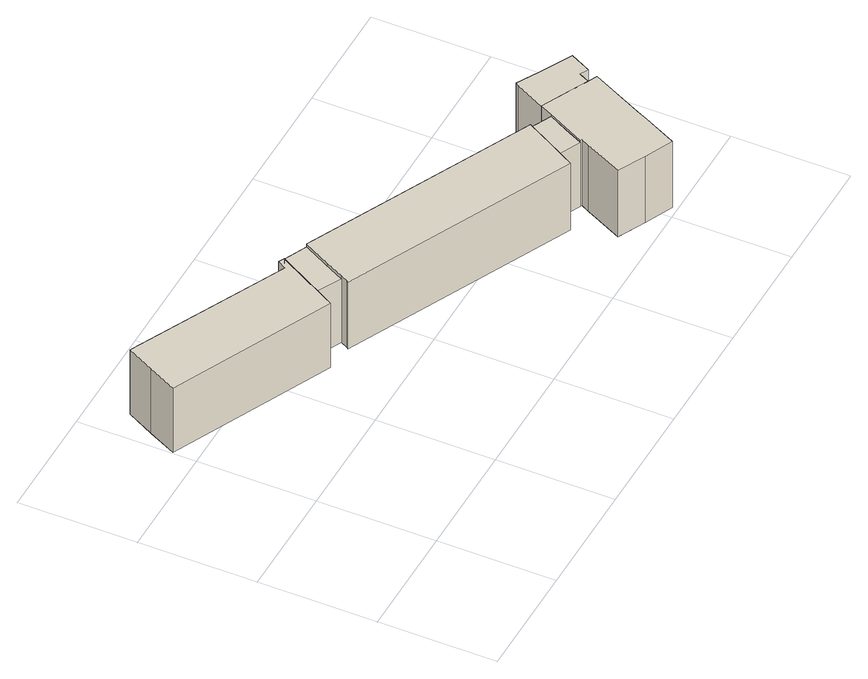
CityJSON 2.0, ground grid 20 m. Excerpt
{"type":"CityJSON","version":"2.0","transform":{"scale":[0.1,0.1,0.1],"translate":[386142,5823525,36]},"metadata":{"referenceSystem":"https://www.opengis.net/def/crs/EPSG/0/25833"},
"CityObjects":{
"building1":{"type":"Building","attributes":{"Gemeindeschluessel":"11000001","function":"31001_1010"},"address":[{"country":"Germany","locality":"Berlin","thoroughfareNumber":"41 (54)","thoroughfareName":"Kurt-Schumacher-Damm"}],"children":["building1-1","building1-2","building1-3","building1-4","building1-5","building1-6"]},
"building1-1":{"type":"BuildingPart","attributes":{"BezugspunktDach":"2200","measuredHeight":15.28,"storeysAboveGround":3},"parents":["building1"],"geometry":[{"type":"MultiSurface","lod":"1","boundaries":[[[0,1,2,3,4,5,6,7,8,9,10]],[[11,12,13,14,15,16,17,18,19,20,21]],[[11,21,10,9]],[[12,11,9,8]],[[22,23,12,8,7]],[[24,25,22,13,7,6]],[[15,14,6,5]],[[16,15,5,4]],[[26,27,28,27,29,4,3]],[[30,26,17,3,2]],[[19,18,2,1]],[[20,19,1,0]],[[21,20,0,10]],[[13,12,23,22]],[[14,13,22,25,24]],[[17,31,27,26]],[[31,16,29,27,28]],[[18,32,17,26,30]]]}]},
"building1-2":{"type":"BuildingPart","attributes":{"BezugspunktDach":"2200","measuredHeight":14.68,"storeysAboveGround":3},"parents":["building1"],"geometry":[{"type":"MultiSurface","lod":"1","boundaries":[[[23,22,25,33,34,35]],[[36,37,14,13,12,38]],[[38,39,36]],[[14,37,33,25]],[[13,22,13,40]],[[38,12,23,35]],[[36,39,41,34]],[[35,41,39,38]],[[42,36,34,33,37]],[[13,14,25,22]],[[12,40,13,22,23]]]}]},
"building1-3":{"type":"BuildingPart","attributes":{"BezugspunktDach":"2200","measuredHeight":15.19,"storeysAboveGround":3},"parents":["building1"],"geometry":[{"type":"MultiSurface","lod":"1","boundaries":[[[43,44,45,46,47,48,49,50,51,52,53]],[[54,55,56,57,58,37,39,38,59,60,61]],[[54,61,53,52]],[[55,54,52,51]],[[56,55,51,50]],[[57,56,50,49]],[[58,57,49,48]],[[37,58,48,47]],[[41,34,33,37,47,46]],[[38,35,41,39,46,45]],[[59,38,45,44]],[[60,59,44,43]],[[61,60,43,53]],[[39,36,34,41]],[[36,37,33,34]],[[39,41,35,38]]]}]},
"building1-4":{"type":"BuildingPart","attributes":{"BezugspunktDach":"2200","measuredHeight":14.14,"storeysAboveGround":3},"parents":["building1"],"geometry":[{"type":"MultiSurface","lod":"1","boundaries":[[[62,63,64,65,29,27,30]],[[31,16,66,67,68,69,18]],[[18,17,31]],[[66,16,29,65]],[[67,66,65,64]],[[18,69,62,30]],[[31,17,26,27]],[[30,26,17,18]],[[16,31,27,29]],[[68,67,64,63]],[[70,69,68,63,62]]]}]},
"building1-5":{"type":"BuildingPart","attributes":{"BezugspunktDach":"2200","measuredHeight":15.04,"storeysAboveGround":3},"parents":["building1"],"geometry":[{"type":"MultiSurface","lod":"1","boundaries":[[[71,72,73,74,75,76,77,78,79]],[[80,81,82,83,84,85,86,87,88]],[[80,88,79,78]],[[81,80,78,77]],[[82,81,77,76]],[[83,82,76,75]],[[84,83,75,74]],[[85,84,74,73]],[[86,85,73,72]],[[86,89,87]],[[87,89,90,71]],[[72,90,91,89,86]],[[88,92,87,71,79,93]]]}]},
"building1-6":{"type":"BuildingPart","attributes":{"BezugspunktDach":"2200","measuredHeight":15.26,"storeysAboveGround":3},"parents":["building1"],"geometry":[{"type":"MultiSurface","lod":"1","boundaries":[[[94,95,96,97,98,99,100,101,102,103,104,105,106]],[[107,108,69,67,88,89,86,109,110,111,112,113,114]],[[107,114,106,105]],[[108,107,105,104]],[[69,108,104,103]],[[67,64,63,62,103,102]],[[88,67,102,101]],[[90,71,79,101,100]],[[109,86,99,98]],[[110,109,98,97]],[[111,110,97,96]],[[112,111,96,95]],[[113,112,95,94]],[[114,113,94,106]],[[68,63,64,67]],[[68,69,62,63]],[[89,87,71,90]],[[87,88,79,71]],[[86,89,90,72]]]}]}
},
"vertices":[
[708,124,140],[716,138,140],[724,152,140],[734,170,140],[759,216,140],[753,219,140],[374,400,140],[349,353,140],[333,322,140],[327,310,140],[325,307,140],[327,310,5],[333,322,5],[349,353,5],[374,400,5],[753,219,5],[759,216,5],[734,170,5],[724,152,5],[716,138,5],[708,124,5],[325,307,5],[349,353,134],[333,322,134],[374,400,42],[374,400,134],[734,170,134],[742,184,134],[742,184,127],[759,216,134],[724,152,134],[742,184,5],[724,153,5],
[335,418,134],[310,372,134],[293,342,134],[310,372,5],[335,418,5],[293,342,5],[301,357,5],[347,349,5],[301,357,134],[326,403,5],
[276,312,135],[285,328,135],[293,342,135],[301,357,135],[335,418,135],[325,423,135],[317,408,135],[56,534,135],[51,536,135],[27,489,135],[3,441,135],[27,489,5],[51,536,5],[56,534,5],[317,408,5],[325,423,5],[285,328,5],[276,312,5],[3,441,5],
[762,134,134],[778,167,134],[795,199,134],[774,209,134],[774,209,5],[795,199,5],[778,167,5],[762,134,5],[762,134,14],
[845,201,138],[885,181,138],[894,200,138],[908,192,138],[926,228,138],[872,256,138],[834,277,138],[830,271,138],[805,220,138],[830,271,5],[834,277,5],[872,256,5],[926,228,5],[908,192,5],[894,200,5],[885,181,5],[845,201,5],[805,220,5],[853,197,5],[853,197,138],[853,197,43],[838,204,5],[805,220,72],
[773,31,139],[820,9,139],[848,66,139],[856,84,139],[900,174,139],[885,181,139],[853,197,139],[805,220,139],[795,199,139],[762,134,139],[765,133,139],[757,118,139],[726,54,139],[757,118,5],[765,133,5],[900,174,5],[856,84,5],[848,66,5],[820,9,5],[773,31,5],[726,54,5]
]}
